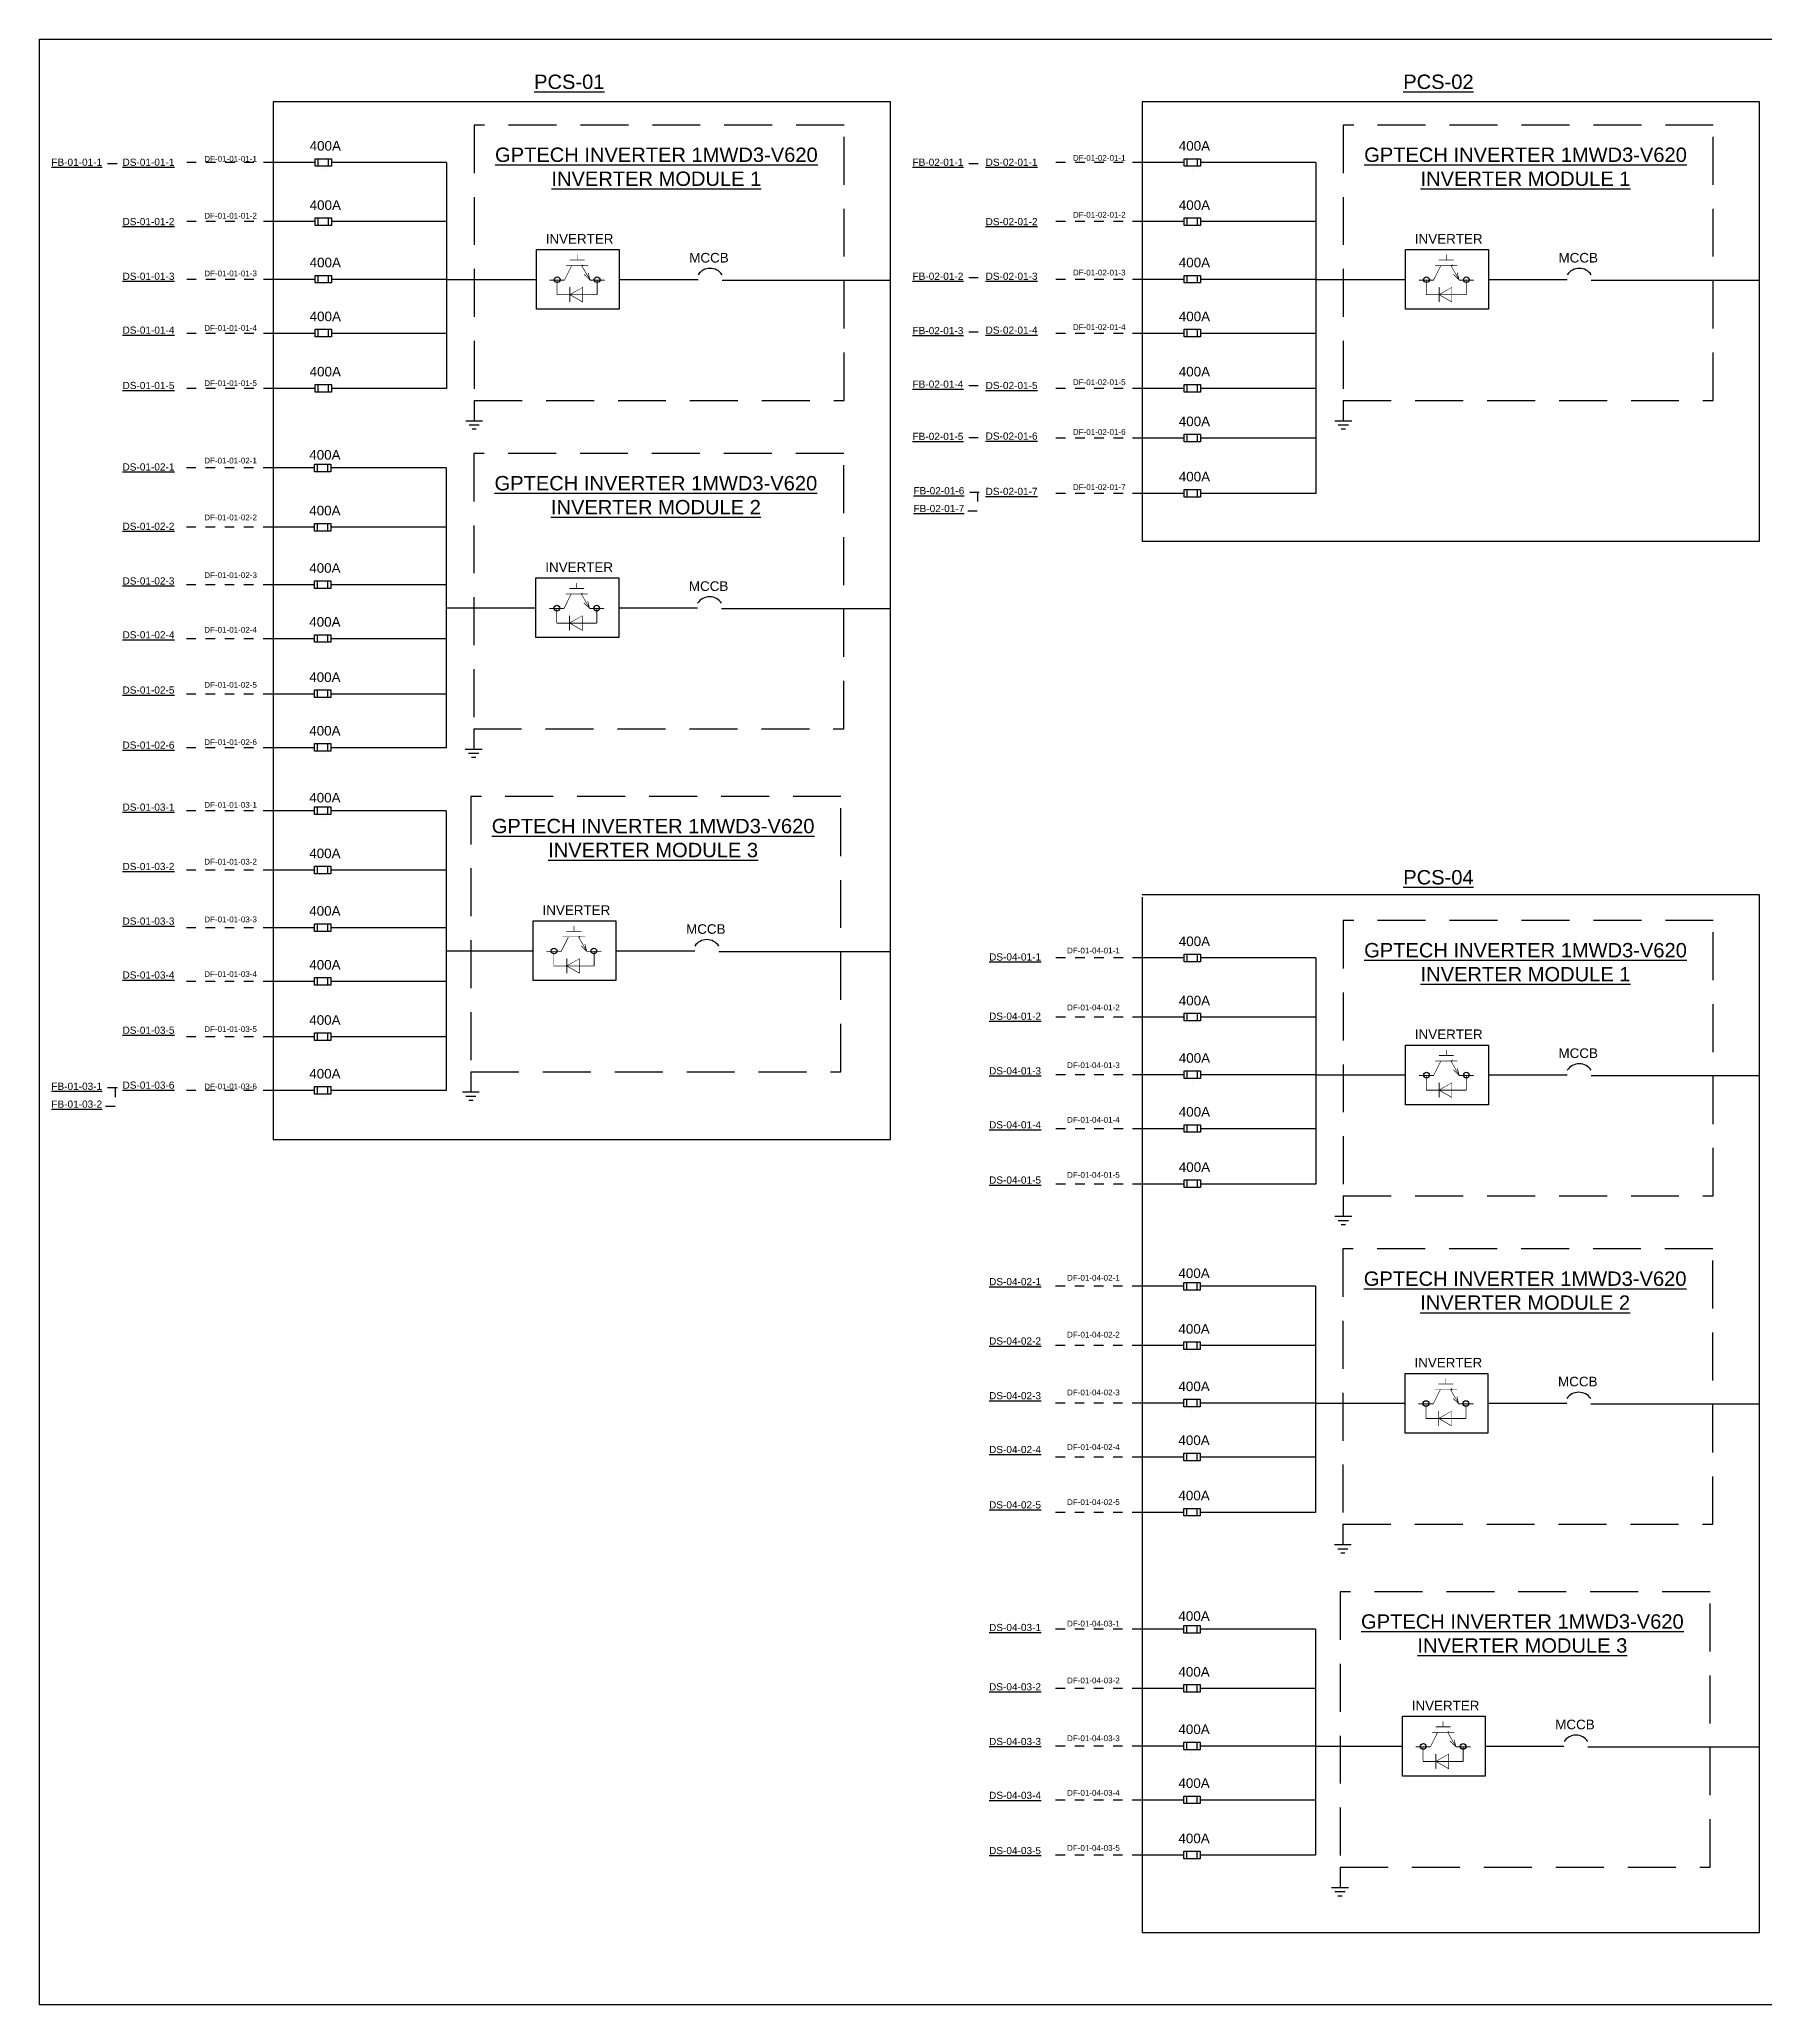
# Model space of a CAD drawing. Header units: inches. Extents: x -34 to 74, y -35 to 21.
# Drawn here: x 43.22 to 61.21, y 0 to 20.5 of the extents above; entities that cross this region are included whole.
import ezdxf

# ---------------------------------------------------------------- set-up
doc = ezdxf.new("R2010")
doc.units = ezdxf.units.IN
doc.header["$MEASUREMENT"] = 0
for name, pattern in [('DASHED', [0.75, 0.5, -0.25]), ('DASHED2', [0.375, 0.25, -0.125]), ('HIDDEN4', [0.0935, 0.0625, -0.031])]:
    doc.linetypes.add(name, pattern=pattern)
for name, color, linetype in [('E-CABL', 131, 'HIDDEN4'), ('E-ELEC-BRDR', 171, 'DASHED2'), ('E-HVMV-EQUP', 91, 'Continuous'), ('E-LV-BUS', 31, 'Continuous'), ('E-LV-EQUP', 211, 'Continuous'), ('G-ANNO-TEXT', 1, 'Continuous')]:
    doc.layers.add(name, color=color, linetype=linetype)
doc.styles.add('NEI-A', font='arial.ttf')

# ---------------------------------------------------------------- blocks, each defined once
blk = doc.blocks.new('*U9')
at = {"color": 0}
for points in [[(0, 0), (0, -0.144)], [(-0.06, -0.144), (0.06, -0.144)], [(-0.036, -0.174), (0.036, -0.174)], [(-0.015, -0.203), (0.015, -0.203)]]:
    blk.add_lwpolyline(points, dxfattribs=at)
blk = doc.blocks.new('*U11')
at = {"layer": 'Defpoints', "color": 2}
for p, q in [((-0.137, 0.114), (-0.137, 0.114)), ((-0.137, -0.114), (-0.137, -0.114))]:
    blk.add_line(p, q, dxfattribs=at)
at = {"layer": 'E-HVMV-EQUP', "color": 0}
for p, q in [((-0.223, -0.064), (-0.223, 0.064)), ((-0.05, -0.064), (-0.05, 0.064))]:
    blk.add_line(p, q, dxfattribs=at)
blk.add_lwpolyline([(0, 0.064), (0, -0.064), (-0.273, -0.064), (-0.273, 0.064)], close=True, dxfattribs=at)

msp = doc.modelspace()

# ---------------------------------------------------------------- hatches: boundary and pattern name
at = {"layer": 'E-LV-EQUP'}
for points in [[(48.828, 18.254), (48.828, 18.199), (48.83, 18.193), (48.833, 18.199), (48.833, 18.254), (48.83, 18.257)], [(57.891, 18.254), (57.891, 18.199), (57.894, 18.193), (57.897, 18.199), (57.897, 18.254), (57.894, 18.257)], [(48.772, 18.143), (48.695, 17.99), (48.698, 17.984), (48.701, 17.987), (48.778, 18.14), (48.775, 18.143)], [(48.945, 18.143), (48.716, 18.143), (48.713, 18.14), (48.716, 18.137), (48.945, 18.137), (48.948, 18.14)], [(48.907, 18.202), (48.754, 18.202), (48.751, 18.199), (48.754, 18.193), (48.907, 18.193), (48.91, 18.199)], [(48.874, 18.14), (48.963, 17.987), (48.966, 17.984), (48.969, 17.99), (48.88, 18.143), (48.877, 18.143)], [(48.904, 18.043), (48.963, 17.987), (48.966, 17.987), (48.966, 17.99), (48.91, 18.049), (48.904, 18.049)], [(48.942, 18.063), (48.96, 17.987), (48.966, 17.984), (48.969, 17.99), (48.948, 18.066), (48.945, 18.066)], [(57.835, 18.143), (57.758, 17.99), (57.761, 17.984), (57.764, 17.987), (57.841, 18.14), (57.838, 18.143)], [(58.008, 18.143), (57.779, 18.143), (57.776, 18.14), (57.779, 18.137), (58.008, 18.137), (58.011, 18.14)], [(57.97, 18.202), (57.817, 18.202), (57.814, 18.199), (57.817, 18.193), (57.97, 18.193), (57.973, 18.199)], [(57.938, 18.14), (58.026, 17.987), (58.029, 17.984), (58.032, 17.99), (57.943, 18.143), (57.941, 18.143)], [(57.967, 18.043), (58.026, 17.987), (58.029, 17.987), (58.029, 17.99), (57.973, 18.049), (57.967, 18.049)], [(58.005, 18.063), (58.023, 17.987), (58.029, 17.984), (58.032, 17.99), (58.011, 18.066), (58.008, 18.066)], [(48.546, 17.984), (48.698, 17.984), (48.701, 17.987), (48.698, 17.993), (48.546, 17.993), (48.542, 17.987)], [(48.625, 17.837), (48.625, 17.987), (48.622, 17.993), (48.619, 17.987), (48.619, 17.837), (48.622, 17.832)], [(48.622, 17.832), (48.754, 17.832), (48.76, 17.837), (48.754, 17.84), (48.622, 17.84), (48.619, 17.837)], [(48.716, 17.832), (48.907, 17.832), (48.91, 17.837), (48.907, 17.84), (48.716, 17.84), (48.713, 17.837)], [(48.751, 17.914), (48.751, 17.761), (48.754, 17.758), (48.76, 17.761), (48.76, 17.914), (48.754, 17.917)], [(48.757, 17.834), (48.889, 17.911), (48.892, 17.914), (48.886, 17.914), (48.754, 17.84), (48.751, 17.834)], [(48.754, 17.834), (48.886, 17.758), (48.892, 17.758), (48.889, 17.764), (48.757, 17.84), (48.751, 17.837)], [(48.886, 17.914), (48.886, 17.761), (48.889, 17.758), (48.892, 17.761), (48.892, 17.914), (48.889, 17.917)], [(48.907, 17.832), (49.039, 17.832), (49.045, 17.837), (49.039, 17.84), (48.907, 17.84), (48.904, 17.837)], [(48.966, 17.984), (49.115, 17.984), (49.121, 17.987), (49.115, 17.993), (48.966, 17.993), (48.96, 17.987)], [(49.045, 17.837), (49.045, 17.987), (49.039, 17.993), (49.036, 17.987), (49.036, 17.837), (49.039, 17.832)], [(57.609, 17.984), (57.761, 17.984), (57.764, 17.987), (57.761, 17.993), (57.609, 17.993), (57.606, 17.987)], [(57.688, 17.837), (57.688, 17.987), (57.685, 17.993), (57.682, 17.987), (57.682, 17.837), (57.685, 17.832)], [(57.685, 17.832), (57.817, 17.832), (57.823, 17.837), (57.817, 17.84), (57.685, 17.84), (57.682, 17.837)], [(57.779, 17.832), (57.97, 17.832), (57.973, 17.837), (57.97, 17.84), (57.779, 17.84), (57.776, 17.837)], [(57.814, 17.914), (57.814, 17.761), (57.817, 17.758), (57.823, 17.761), (57.823, 17.914), (57.817, 17.917)], [(57.82, 17.834), (57.952, 17.911), (57.955, 17.914), (57.949, 17.914), (57.817, 17.84), (57.814, 17.834)], [(57.817, 17.834), (57.949, 17.758), (57.955, 17.758), (57.952, 17.764), (57.82, 17.84), (57.814, 17.837)], [(57.949, 17.914), (57.949, 17.761), (57.952, 17.758), (57.955, 17.761), (57.955, 17.914), (57.952, 17.917)], [(57.97, 17.832), (58.102, 17.832), (58.108, 17.837), (58.102, 17.84), (57.97, 17.84), (57.967, 17.837)], [(58.029, 17.984), (58.179, 17.984), (58.184, 17.987), (58.179, 17.993), (58.029, 17.993), (58.023, 17.987)], [(58.108, 17.837), (58.108, 17.987), (58.102, 17.993), (58.099, 17.987), (58.099, 17.837), (58.102, 17.832)], [(48.903, 14.776), (48.75, 14.776), (48.747, 14.773), (48.75, 14.767), (48.903, 14.767), (48.906, 14.773)], [(48.823, 14.829), (48.823, 14.773), (48.826, 14.767), (48.829, 14.773), (48.829, 14.829), (48.826, 14.832)], [(48.541, 14.559), (48.694, 14.559), (48.697, 14.562), (48.694, 14.568), (48.541, 14.568), (48.538, 14.562)], [(48.62, 14.412), (48.62, 14.562), (48.618, 14.568), (48.615, 14.562), (48.615, 14.412), (48.618, 14.406)], [(48.767, 14.717), (48.691, 14.565), (48.694, 14.559), (48.697, 14.562), (48.773, 14.715), (48.77, 14.717)], [(48.941, 14.717), (48.712, 14.717), (48.709, 14.715), (48.712, 14.712), (48.941, 14.712), (48.944, 14.715)], [(48.87, 14.715), (48.958, 14.562), (48.961, 14.559), (48.964, 14.565), (48.876, 14.717), (48.873, 14.717)], [(48.9, 14.618), (48.958, 14.562), (48.961, 14.562), (48.961, 14.565), (48.906, 14.623), (48.9, 14.623)], [(48.938, 14.638), (48.955, 14.562), (48.961, 14.559), (48.964, 14.565), (48.944, 14.641), (48.941, 14.641)], [(48.961, 14.559), (49.111, 14.559), (49.117, 14.562), (49.111, 14.568), (48.961, 14.568), (48.955, 14.562)], [(49.041, 14.412), (49.041, 14.562), (49.035, 14.568), (49.032, 14.562), (49.032, 14.412), (49.035, 14.406)], [(48.618, 14.406), (48.75, 14.406), (48.756, 14.412), (48.75, 14.415), (48.618, 14.415), (48.615, 14.412)], [(48.712, 14.406), (48.903, 14.406), (48.906, 14.412), (48.903, 14.415), (48.712, 14.415), (48.709, 14.412)], [(48.747, 14.488), (48.747, 14.336), (48.75, 14.333), (48.756, 14.336), (48.756, 14.488), (48.75, 14.491)], [(48.753, 14.409), (48.885, 14.485), (48.888, 14.488), (48.882, 14.488), (48.75, 14.415), (48.747, 14.409)], [(48.75, 14.409), (48.882, 14.333), (48.888, 14.333), (48.885, 14.339), (48.753, 14.415), (48.747, 14.412)], [(48.882, 14.488), (48.882, 14.336), (48.885, 14.333), (48.888, 14.336), (48.888, 14.488), (48.885, 14.491)], [(48.903, 14.406), (49.035, 14.406), (49.041, 14.412), (49.035, 14.415), (48.903, 14.415), (48.9, 14.412)], [(48.738, 11.141), (48.662, 10.988), (48.665, 10.982), (48.668, 10.985), (48.744, 11.138), (48.741, 11.141)], [(48.912, 11.141), (48.683, 11.141), (48.68, 11.138), (48.683, 11.135), (48.912, 11.135), (48.915, 11.138)], [(48.874, 11.2), (48.721, 11.2), (48.718, 11.197), (48.721, 11.191), (48.874, 11.191), (48.877, 11.197)], [(48.794, 11.252), (48.794, 11.197), (48.797, 11.191), (48.8, 11.197), (48.8, 11.252), (48.797, 11.255)], [(48.841, 11.138), (48.929, 10.985), (48.932, 10.982), (48.935, 10.988), (48.847, 11.141), (48.844, 11.141)], [(48.512, 10.982), (48.665, 10.982), (48.668, 10.985), (48.665, 10.991), (48.512, 10.991), (48.509, 10.985)], [(48.591, 10.835), (48.591, 10.985), (48.588, 10.991), (48.586, 10.985), (48.586, 10.835), (48.588, 10.83)], [(48.718, 10.912), (48.718, 10.759), (48.721, 10.756), (48.727, 10.759), (48.727, 10.912), (48.721, 10.915)], [(48.724, 10.832), (48.856, 10.909), (48.859, 10.912), (48.853, 10.912), (48.721, 10.838), (48.718, 10.832)], [(48.853, 10.912), (48.853, 10.759), (48.856, 10.756), (48.859, 10.759), (48.859, 10.912), (48.856, 10.915)], [(48.871, 11.041), (48.929, 10.985), (48.932, 10.985), (48.932, 10.988), (48.877, 11.047), (48.871, 11.047)], [(48.909, 11.061), (48.926, 10.985), (48.932, 10.982), (48.935, 10.988), (48.915, 11.064), (48.912, 11.064)], [(48.932, 10.982), (49.082, 10.982), (49.088, 10.985), (49.082, 10.991), (48.932, 10.991), (48.926, 10.985)], [(49.012, 10.835), (49.012, 10.985), (49.006, 10.991), (49.003, 10.985), (49.003, 10.835), (49.006, 10.83)], [(48.588, 10.83), (48.721, 10.83), (48.727, 10.835), (48.721, 10.838), (48.588, 10.838), (48.586, 10.835)], [(48.683, 10.83), (48.874, 10.83), (48.877, 10.835), (48.874, 10.838), (48.683, 10.838), (48.68, 10.835)], [(48.721, 10.832), (48.853, 10.756), (48.859, 10.756), (48.856, 10.762), (48.724, 10.838), (48.718, 10.835)], [(48.874, 10.83), (49.006, 10.83), (49.012, 10.835), (49.006, 10.838), (48.874, 10.838), (48.871, 10.835)], [(57.835, 9.846), (57.758, 9.693), (57.761, 9.687), (57.764, 9.69), (57.841, 9.843), (57.838, 9.846)], [(58.008, 9.846), (57.779, 9.846), (57.776, 9.843), (57.779, 9.84), (58.008, 9.84), (58.011, 9.843)], [(57.97, 9.905), (57.817, 9.905), (57.814, 9.902), (57.817, 9.896), (57.97, 9.896), (57.973, 9.902)], [(57.891, 9.957), (57.891, 9.902), (57.894, 9.896), (57.897, 9.902), (57.897, 9.957), (57.894, 9.96)], [(57.938, 9.843), (58.026, 9.69), (58.029, 9.687), (58.032, 9.693), (57.943, 9.846), (57.941, 9.846)], [(57.609, 9.687), (57.761, 9.687), (57.764, 9.69), (57.761, 9.696), (57.609, 9.696), (57.606, 9.69)], [(57.688, 9.54), (57.688, 9.69), (57.685, 9.696), (57.682, 9.69), (57.682, 9.54), (57.685, 9.535)], [(57.967, 9.746), (58.026, 9.69), (58.029, 9.69), (58.029, 9.693), (57.973, 9.752), (57.967, 9.752)], [(58.005, 9.766), (58.023, 9.69), (58.029, 9.687), (58.032, 9.693), (58.011, 9.769), (58.008, 9.769)], [(58.029, 9.687), (58.179, 9.687), (58.184, 9.69), (58.179, 9.696), (58.029, 9.696), (58.023, 9.69)], [(58.108, 9.54), (58.108, 9.69), (58.102, 9.696), (58.099, 9.69), (58.099, 9.54), (58.102, 9.535)], [(57.685, 9.535), (57.817, 9.535), (57.823, 9.54), (57.817, 9.543), (57.685, 9.543), (57.682, 9.54)], [(57.779, 9.535), (57.97, 9.535), (57.973, 9.54), (57.97, 9.543), (57.779, 9.543), (57.776, 9.54)], [(57.814, 9.617), (57.814, 9.464), (57.817, 9.461), (57.823, 9.464), (57.823, 9.617), (57.817, 9.62)], [(57.82, 9.537), (57.952, 9.614), (57.955, 9.617), (57.949, 9.617), (57.817, 9.543), (57.814, 9.537)], [(57.817, 9.537), (57.949, 9.461), (57.955, 9.461), (57.952, 9.467), (57.82, 9.543), (57.814, 9.54)], [(57.949, 9.617), (57.949, 9.464), (57.952, 9.461), (57.955, 9.464), (57.955, 9.617), (57.952, 9.62)], [(57.97, 9.535), (58.102, 9.535), (58.108, 9.54), (58.102, 9.543), (57.97, 9.543), (57.967, 9.54)], [(57.83, 6.42), (57.754, 6.268), (57.757, 6.262), (57.76, 6.265), (57.836, 6.418), (57.833, 6.42)], [(58.004, 6.42), (57.775, 6.42), (57.772, 6.418), (57.775, 6.415), (58.004, 6.415), (58.007, 6.418)], [(57.966, 6.479), (57.813, 6.479), (57.81, 6.476), (57.813, 6.47), (57.966, 6.47), (57.969, 6.476)], [(57.886, 6.532), (57.886, 6.476), (57.889, 6.47), (57.892, 6.476), (57.892, 6.532), (57.889, 6.535)], [(57.933, 6.418), (58.021, 6.265), (58.024, 6.262), (58.027, 6.268), (57.939, 6.42), (57.936, 6.42)], [(57.604, 6.262), (57.757, 6.262), (57.76, 6.265), (57.757, 6.271), (57.604, 6.271), (57.601, 6.265)], [(57.684, 6.115), (57.684, 6.265), (57.681, 6.271), (57.678, 6.265), (57.678, 6.115), (57.681, 6.109)], [(57.81, 6.191), (57.81, 6.039), (57.813, 6.036), (57.819, 6.039), (57.819, 6.191), (57.813, 6.194)], [(57.816, 6.112), (57.948, 6.188), (57.951, 6.191), (57.945, 6.191), (57.813, 6.118), (57.81, 6.112)], [(57.945, 6.191), (57.945, 6.039), (57.948, 6.036), (57.951, 6.039), (57.951, 6.191), (57.948, 6.194)], [(57.963, 6.321), (58.021, 6.265), (58.024, 6.265), (58.024, 6.268), (57.969, 6.326), (57.963, 6.326)], [(58.001, 6.341), (58.019, 6.265), (58.024, 6.262), (58.027, 6.268), (58.007, 6.344), (58.004, 6.344)], [(58.024, 6.262), (58.174, 6.262), (58.18, 6.265), (58.174, 6.271), (58.024, 6.271), (58.019, 6.265)], [(58.104, 6.115), (58.104, 6.265), (58.098, 6.271), (58.095, 6.265), (58.095, 6.115), (58.098, 6.109)], [(57.681, 6.109), (57.813, 6.109), (57.819, 6.115), (57.813, 6.118), (57.681, 6.118), (57.678, 6.115)], [(57.775, 6.109), (57.966, 6.109), (57.969, 6.115), (57.966, 6.118), (57.775, 6.118), (57.772, 6.115)], [(57.813, 6.112), (57.945, 6.036), (57.951, 6.036), (57.948, 6.042), (57.816, 6.118), (57.81, 6.115)], [(57.966, 6.109), (58.098, 6.109), (58.104, 6.115), (58.098, 6.118), (57.966, 6.118), (57.963, 6.115)], [(57.937, 2.903), (57.784, 2.903), (57.781, 2.9), (57.784, 2.894), (57.937, 2.894), (57.94, 2.9)], [(57.857, 2.955), (57.857, 2.9), (57.86, 2.894), (57.863, 2.9), (57.863, 2.955), (57.86, 2.958)], [(57.575, 2.685), (57.728, 2.685), (57.731, 2.688), (57.728, 2.694), (57.575, 2.694), (57.572, 2.688)], [(57.655, 2.538), (57.655, 2.688), (57.652, 2.694), (57.649, 2.688), (57.649, 2.538), (57.652, 2.533)], [(57.801, 2.844), (57.725, 2.691), (57.728, 2.685), (57.731, 2.688), (57.807, 2.841), (57.804, 2.844)], [(57.975, 2.844), (57.746, 2.844), (57.743, 2.841), (57.746, 2.838), (57.975, 2.838), (57.978, 2.841)], [(57.904, 2.841), (57.992, 2.688), (57.995, 2.685), (57.998, 2.691), (57.91, 2.844), (57.907, 2.844)], [(57.934, 2.744), (57.992, 2.688), (57.995, 2.688), (57.995, 2.691), (57.94, 2.75), (57.934, 2.75)], [(57.972, 2.764), (57.99, 2.688), (57.995, 2.685), (57.998, 2.691), (57.978, 2.767), (57.975, 2.767)], [(57.995, 2.685), (58.145, 2.685), (58.151, 2.688), (58.145, 2.694), (57.995, 2.694), (57.99, 2.688)], [(58.075, 2.538), (58.075, 2.688), (58.069, 2.694), (58.066, 2.688), (58.066, 2.538), (58.069, 2.533)], [(57.652, 2.533), (57.784, 2.533), (57.79, 2.538), (57.784, 2.541), (57.652, 2.541), (57.649, 2.538)], [(57.746, 2.533), (57.937, 2.533), (57.94, 2.538), (57.937, 2.541), (57.746, 2.541), (57.743, 2.538)], [(57.781, 2.615), (57.781, 2.462), (57.784, 2.459), (57.79, 2.462), (57.79, 2.615), (57.784, 2.618)], [(57.787, 2.535), (57.919, 2.612), (57.922, 2.615), (57.916, 2.615), (57.784, 2.541), (57.781, 2.535)], [(57.784, 2.535), (57.916, 2.459), (57.922, 2.459), (57.919, 2.465), (57.787, 2.541), (57.781, 2.538)], [(57.916, 2.615), (57.916, 2.462), (57.919, 2.459), (57.922, 2.462), (57.922, 2.615), (57.919, 2.618)], [(57.937, 2.533), (58.069, 2.533), (58.075, 2.538), (58.069, 2.541), (57.937, 2.541), (57.934, 2.538)]]:
    msp.add_hatch(color=256, dxfattribs=at).paths.add_polyline_path(points)

# ---------------------------------------------------------------- linework, layer by layer
at = {"layer": 'Defpoints', "color": 5}
msp.add_lwpolyline([(43.223, 20.5), (74.218, 20.5), (74.218, 0), (43.223, 0)], close=True, dxfattribs=at)
at = {"layer": 'E-CABL'}
for p, q in [((45.66, 19.215), (44.713, 19.215)), ((54.723, 19.215), (53.776, 19.215)), ((45.66, 18.598), (44.713, 18.598)), ((54.723, 18.598), (53.776, 18.598)), ((45.66, 17.996), (44.713, 17.996)), ((54.723, 17.996), (53.776, 17.996)), ((45.66, 17.433), (44.713, 17.433)), ((54.723, 17.433), (53.776, 17.433)), ((45.66, 16.857), (44.713, 16.857)), ((54.723, 16.857), (53.776, 16.857)), ((54.723, 16.339), (53.776, 16.339)), ((45.656, 16.029), (44.708, 16.029)), ((54.723, 15.762), (53.776, 15.762)), ((45.656, 15.411), (44.708, 15.411)), ((45.656, 14.81), (44.708, 14.81)), ((45.656, 14.247), (44.708, 14.247)), ((45.656, 13.671), (44.708, 13.671)), ((45.656, 13.111), (44.708, 13.111)), ((45.656, 12.453), (44.708, 12.453)), ((45.656, 11.835), (44.708, 11.835)), ((45.656, 11.233), (44.708, 11.233)), ((54.723, 10.918), (53.776, 10.918)), ((45.656, 10.671), (44.708, 10.671)), ((54.723, 10.301), (53.776, 10.301)), ((45.656, 10.094), (44.708, 10.094)), ((54.723, 9.699), (53.776, 9.699)), ((45.656, 9.535), (44.708, 9.535)), ((54.723, 9.136), (53.776, 9.136)), ((54.723, 8.56), (53.776, 8.56)), ((54.719, 7.493), (53.772, 7.493)), ((54.719, 6.875), (53.772, 6.875)), ((54.719, 6.273), (53.772, 6.273)), ((54.719, 5.711), (53.772, 5.711)), ((54.719, 5.135), (53.772, 5.135)), ((54.719, 3.916), (53.772, 3.916)), ((54.719, 3.299), (53.772, 3.299)), ((54.719, 2.697), (53.772, 2.697)), ((54.719, 2.134), (53.772, 2.134)), ((54.719, 1.558), (53.772, 1.558))]:
    msp.add_line(p, q, dxfattribs=at)
at = {"layer": 'E-CABL', "flags": 128}
for points in [[(43.933, 19.204), (44.069, 19.204)], [(52.914, 19.204), (53.049, 19.204)], [(52.914, 18.016), (53.049, 18.016)], [(52.914, 17.449), (53.049, 17.449)], [(52.914, 16.89), (53.049, 16.89)], [(52.914, 16.345), (53.049, 16.345)], [(53.005, 15.778), (53.005, 15.58), (52.9, 15.58)], [(52.924, 15.778), (53.059, 15.778)], [(44.015, 9.566), (44.015, 9.368), (43.91, 9.368)], [(43.933, 9.566), (44.069, 9.566)]]:
    msp.add_lwpolyline(points, dxfattribs=at)
at = {"layer": 'E-ELEC-BRDR', "linetype": 'DASHED'}
for points in [[(51.615, 16.733), (51.615, 19.605), (47.757, 19.605), (47.757, 16.733)], [(60.678, 16.733), (60.678, 19.605), (56.82, 19.605), (56.82, 16.733)], [(51.611, 13.308), (51.611, 16.18), (47.752, 16.18), (47.752, 13.308)], [(51.582, 9.731), (51.582, 12.603), (47.723, 12.603), (47.723, 9.731)], [(60.678, 8.436), (60.678, 11.308), (56.82, 11.308), (56.82, 8.436)], [(60.674, 5.011), (60.674, 7.883), (56.815, 7.883), (56.815, 5.011)], [(60.645, 1.434), (60.645, 4.306), (56.786, 4.306), (56.786, 1.434)]]:
    msp.add_lwpolyline(points, close=True, dxfattribs=at)
at = {"layer": 'E-ELEC-BRDR', "linetype": 'Continuous'}
for points in [[(48.406, 18.307), (49.27, 18.307), (49.27, 17.684), (48.406, 17.684)], [(57.469, 18.307), (58.333, 18.307), (58.333, 17.684), (57.469, 17.684)], [(48.401, 14.882), (49.265, 14.882), (49.265, 14.259), (48.401, 14.259)], [(48.372, 11.305), (49.236, 11.305), (49.236, 10.682), (48.372, 10.682)], [(57.469, 10.01), (58.333, 10.01), (58.333, 9.387), (57.469, 9.387)], [(57.465, 6.585), (58.328, 6.585), (58.328, 5.962), (57.465, 5.962)], [(57.436, 3.008), (58.299, 3.008), (58.299, 2.385), (57.436, 2.385)]]:
    msp.add_lwpolyline(points, close=True, dxfattribs=at)
at = {"layer": 'E-HVMV-EQUP'}
for p, q in [((45.66, 19.849), (45.66, 19.678)), ((54.723, 19.849), (54.723, 19.678)), ((54.723, 11.552), (54.723, 11.381))]:
    msp.add_line(p, q, dxfattribs=at)
at = {"layer": 'E-HVMV-EQUP', "flags": 128}
for points in [[(45.66, 19.678), (45.66, 9.026), (52.098, 9.026), (52.098, 19.849), (45.66, 19.849)], [(54.723, 19.678), (54.723, 15.265), (61.161, 15.265), (61.161, 19.849), (54.723, 19.849)], [(54.723, 11.406), (54.723, 0.754), (61.161, 0.754), (61.161, 11.577), (54.723, 11.577)]]:
    msp.add_lwpolyline(points, dxfattribs=at)
at = {"layer": 'E-HVMV-EQUP'}
for centre in [(50.217, 17.961), (59.28, 17.961), (50.212, 14.535), (50.183, 10.959), (59.28, 9.664), (59.275, 6.238), (59.246, 2.662)]:
    msp.add_arc(centre, 0.15, 33.7664, 146.2336, dxfattribs=at)
at = {"layer": 'E-LV-BUS'}
for p, q in [((46.098, 19.215), (45.66, 19.215)), ((47.47, 19.215), (46.268, 19.215)), ((47.47, 19.215), (47.47, 16.857)), ((55.161, 19.215), (54.723, 19.215)), ((56.533, 19.215), (55.331, 19.215)), ((56.533, 19.215), (56.533, 15.762)), ((46.098, 18.598), (45.66, 18.598)), ((47.47, 18.598), (46.268, 18.598)), ((55.161, 18.598), (54.723, 18.598)), ((56.533, 18.598), (55.331, 18.598)), ((46.098, 17.996), (45.66, 17.996)), ((47.47, 17.996), (46.268, 17.996)), ((55.161, 17.996), (54.723, 17.996)), ((56.533, 17.996), (55.331, 17.996)), ((46.098, 17.433), (45.66, 17.433)), ((47.47, 17.433), (46.268, 17.433)), ((55.161, 17.433), (54.723, 17.433)), ((56.533, 17.433), (55.331, 17.433)), ((46.098, 16.857), (45.66, 16.857)), ((47.47, 16.857), (46.268, 16.857)), ((55.161, 16.857), (54.723, 16.857)), ((56.533, 16.857), (55.331, 16.857)), ((55.161, 16.339), (54.723, 16.339)), ((56.533, 16.339), (55.331, 16.339)), ((46.094, 16.029), (45.656, 16.029)), ((47.466, 16.029), (46.263, 16.029)), ((47.466, 16.029), (47.466, 13.111)), ((55.161, 15.762), (54.723, 15.762)), ((56.533, 15.762), (55.331, 15.762)), ((46.094, 15.411), (45.656, 15.411)), ((47.466, 15.411), (46.263, 15.411)), ((46.094, 14.81), (45.656, 14.81)), ((47.466, 14.81), (46.263, 14.81)), ((46.094, 14.247), (45.656, 14.247)), ((47.466, 14.247), (46.263, 14.247)), ((46.094, 13.671), (45.656, 13.671)), ((47.466, 13.671), (46.263, 13.671)), ((46.094, 13.111), (45.656, 13.111)), ((47.466, 13.111), (46.263, 13.111)), ((46.094, 12.453), (45.656, 12.453)), ((47.466, 12.453), (46.263, 12.453)), ((47.466, 12.453), (47.466, 9.535)), ((46.094, 11.835), (45.656, 11.835)), ((47.466, 11.835), (46.263, 11.835)), ((46.094, 11.233), (45.656, 11.233)), ((47.466, 11.233), (46.263, 11.233)), ((55.161, 10.918), (54.723, 10.918)), ((56.533, 10.918), (55.331, 10.918)), ((56.533, 10.918), (56.533, 8.56)), ((46.094, 10.671), (45.656, 10.671)), ((47.466, 10.671), (46.263, 10.671)), ((55.161, 10.301), (54.723, 10.301)), ((56.533, 10.301), (55.331, 10.301)), ((46.094, 10.094), (45.656, 10.094)), ((47.466, 10.094), (46.263, 10.094)), ((55.161, 9.699), (54.723, 9.699)), ((56.533, 9.699), (55.331, 9.699)), ((46.094, 9.535), (45.656, 9.535)), ((47.466, 9.535), (46.263, 9.535)), ((55.161, 9.136), (54.723, 9.136)), ((56.533, 9.136), (55.331, 9.136)), ((55.161, 8.56), (54.723, 8.56)), ((56.533, 8.56), (55.331, 8.56)), ((55.157, 7.493), (54.719, 7.493)), ((56.529, 7.493), (55.326, 7.493)), ((56.529, 7.493), (56.529, 5.135)), ((55.157, 6.875), (54.719, 6.875)), ((56.529, 6.875), (55.326, 6.875)), ((55.157, 6.273), (54.719, 6.273)), ((56.529, 6.273), (55.326, 6.273)), ((55.157, 5.711), (54.719, 5.711)), ((56.529, 5.711), (55.326, 5.711)), ((55.157, 5.135), (54.719, 5.135)), ((56.529, 5.135), (55.326, 5.135)), ((55.157, 3.916), (54.719, 3.916)), ((56.529, 3.916), (55.326, 3.916)), ((56.529, 3.916), (56.529, 1.558)), ((55.157, 3.299), (54.719, 3.299)), ((56.529, 3.299), (55.326, 3.299)), ((55.157, 2.697), (54.719, 2.697)), ((56.529, 2.697), (55.326, 2.697)), ((55.157, 2.134), (54.719, 2.134)), ((56.529, 2.134), (55.326, 2.134)), ((55.157, 1.558), (54.719, 1.558)), ((56.529, 1.558), (55.326, 1.558))]:
    msp.add_line(p, q, dxfattribs=at)
at = {"layer": 'E-LV-BUS', "flags": 128}
for points in [[(47.47, 17.996), (48.406, 17.996)], [(49.27, 17.996), (50.092, 17.996)], [(50.342, 17.989), (52.098, 17.989)], [(56.533, 17.996), (57.469, 17.996)], [(58.333, 17.996), (59.155, 17.996)], [(59.405, 17.989), (61.161, 17.989)], [(47.466, 14.57), (48.401, 14.57)], [(49.265, 14.57), (50.087, 14.57)], [(50.337, 14.563), (52.098, 14.563)], [(47.466, 10.994), (48.372, 10.994)], [(49.236, 10.994), (50.058, 10.994)], [(50.308, 10.987), (52.098, 10.987)], [(56.533, 9.699), (57.469, 9.699)], [(58.333, 9.699), (59.155, 9.699)], [(59.405, 9.692), (61.161, 9.692)], [(56.529, 6.273), (57.465, 6.273)], [(58.328, 6.273), (59.15, 6.273)], [(59.4, 6.266), (61.161, 6.266)], [(56.529, 2.697), (57.436, 2.697)], [(58.299, 2.697), (59.121, 2.697)], [(59.371, 2.69), (61.161, 2.69)]]:
    msp.add_lwpolyline(points, dxfattribs=at)
at = {"layer": 'E-LV-EQUP'}
for points in [[(48.892, 18.137), (48.895, 18.146), (48.88, 18.146), (48.886, 18.137)], [(57.955, 18.137), (57.958, 18.146), (57.943, 18.146), (57.949, 18.137)], [(48.593, 17.993), (48.593, 18.008), (48.607, 18.022), (48.625, 18.022)], [(48.625, 17.964), (48.607, 17.964), (48.593, 17.975), (48.593, 17.993)], [(48.625, 18.022), (48.639, 18.022), (48.654, 18.008), (48.654, 17.993)], [(48.654, 17.993), (48.654, 17.975), (48.639, 17.964), (48.625, 17.964)], [(49.01, 17.993), (49.01, 18.008), (49.024, 18.022), (49.039, 18.022)], [(49.039, 17.964), (49.024, 17.964), (49.01, 17.975), (49.01, 17.993)], [(49.039, 18.022), (49.057, 18.022), (49.068, 18.008), (49.068, 17.993)], [(49.068, 17.993), (49.068, 17.975), (49.057, 17.964), (49.039, 17.964)], [(57.656, 17.993), (57.656, 18.008), (57.67, 18.022), (57.688, 18.022)], [(57.688, 17.964), (57.67, 17.964), (57.656, 17.975), (57.656, 17.993)], [(57.688, 18.022), (57.703, 18.022), (57.717, 18.008), (57.717, 17.993)], [(57.717, 17.993), (57.717, 17.975), (57.703, 17.964), (57.688, 17.964)], [(58.073, 17.993), (58.073, 18.008), (58.088, 18.022), (58.102, 18.022)], [(58.102, 17.964), (58.088, 17.964), (58.073, 17.975), (58.073, 17.993)], [(58.102, 18.022), (58.12, 18.022), (58.132, 18.008), (58.132, 17.993)], [(58.132, 17.993), (58.132, 17.975), (58.12, 17.964), (58.102, 17.964)], [(48.588, 14.568), (48.588, 14.582), (48.603, 14.597), (48.62, 14.597)], [(48.62, 14.538), (48.603, 14.538), (48.588, 14.55), (48.588, 14.568)], [(48.62, 14.597), (48.635, 14.597), (48.65, 14.582), (48.65, 14.568)], [(48.65, 14.568), (48.65, 14.55), (48.635, 14.538), (48.62, 14.538)], [(48.888, 14.712), (48.891, 14.72), (48.876, 14.72), (48.882, 14.712)], [(49.005, 14.568), (49.005, 14.582), (49.02, 14.597), (49.035, 14.597)], [(49.035, 14.538), (49.02, 14.538), (49.005, 14.55), (49.005, 14.568)], [(49.035, 14.597), (49.052, 14.597), (49.064, 14.582), (49.064, 14.568)], [(49.064, 14.568), (49.064, 14.55), (49.052, 14.538), (49.035, 14.538)], [(48.859, 11.135), (48.862, 11.144), (48.847, 11.144), (48.853, 11.135)], [(48.559, 10.991), (48.559, 11.006), (48.574, 11.02), (48.591, 11.02)], [(48.591, 10.962), (48.574, 10.962), (48.559, 10.973), (48.559, 10.991)], [(48.591, 11.02), (48.606, 11.02), (48.621, 11.006), (48.621, 10.991)], [(48.621, 10.991), (48.621, 10.973), (48.606, 10.962), (48.591, 10.962)], [(48.976, 10.991), (48.976, 11.006), (48.991, 11.02), (49.006, 11.02)], [(49.006, 10.962), (48.991, 10.962), (48.976, 10.973), (48.976, 10.991)], [(49.006, 11.02), (49.023, 11.02), (49.035, 11.006), (49.035, 10.991)], [(49.035, 10.991), (49.035, 10.973), (49.023, 10.962), (49.006, 10.962)], [(57.955, 9.84), (57.958, 9.849), (57.943, 9.849), (57.949, 9.84)], [(57.656, 9.696), (57.656, 9.711), (57.67, 9.725), (57.688, 9.725)], [(57.688, 9.667), (57.67, 9.667), (57.656, 9.678), (57.656, 9.696)], [(57.688, 9.725), (57.703, 9.725), (57.717, 9.711), (57.717, 9.696)], [(57.717, 9.696), (57.717, 9.678), (57.703, 9.667), (57.688, 9.667)], [(58.073, 9.696), (58.073, 9.711), (58.088, 9.725), (58.102, 9.725)], [(58.102, 9.667), (58.088, 9.667), (58.073, 9.678), (58.073, 9.696)], [(58.102, 9.725), (58.12, 9.725), (58.132, 9.711), (58.132, 9.696)], [(58.132, 9.696), (58.132, 9.678), (58.12, 9.667), (58.102, 9.667)], [(57.951, 6.415), (57.954, 6.423), (57.939, 6.423), (57.945, 6.415)], [(57.651, 6.271), (57.651, 6.285), (57.666, 6.3), (57.684, 6.3)], [(57.684, 6.241), (57.666, 6.241), (57.651, 6.253), (57.651, 6.271)], [(57.684, 6.3), (57.698, 6.3), (57.713, 6.285), (57.713, 6.271)], [(57.713, 6.271), (57.713, 6.253), (57.698, 6.241), (57.684, 6.241)], [(58.068, 6.271), (58.068, 6.285), (58.083, 6.3), (58.098, 6.3)], [(58.098, 6.241), (58.083, 6.241), (58.068, 6.253), (58.068, 6.271)], [(58.098, 6.3), (58.116, 6.3), (58.127, 6.285), (58.127, 6.271)], [(58.127, 6.271), (58.127, 6.253), (58.116, 6.241), (58.098, 6.241)], [(57.622, 2.694), (57.622, 2.709), (57.637, 2.723), (57.655, 2.723)], [(57.655, 2.665), (57.637, 2.665), (57.622, 2.676), (57.622, 2.694)], [(57.655, 2.723), (57.669, 2.723), (57.684, 2.709), (57.684, 2.694)], [(57.684, 2.694), (57.684, 2.676), (57.669, 2.665), (57.655, 2.665)], [(57.922, 2.838), (57.925, 2.847), (57.91, 2.847), (57.916, 2.838)], [(58.039, 2.694), (58.039, 2.709), (58.054, 2.723), (58.069, 2.723)], [(58.069, 2.665), (58.054, 2.665), (58.039, 2.676), (58.039, 2.694)], [(58.069, 2.723), (58.086, 2.723), (58.098, 2.709), (58.098, 2.694)], [(58.098, 2.694), (58.098, 2.676), (58.086, 2.665), (58.069, 2.665)]]:
    msp.add_open_spline(points, degree=3, dxfattribs=at)

# ---------------------------------------------------------------- block references
at = {"xscale": 0.6198692432986993, "yscale": 0.6198692432986993, "zscale": 0.6198692432986993}
for p in [(46.268, 19.215), (55.331, 19.215), (46.268, 18.598), (55.331, 18.598), (46.268, 17.998), (55.331, 17.998), (46.268, 17.436), (55.331, 17.436), (46.268, 16.86), (55.331, 16.86), (55.331, 16.341), (46.263, 16.029), (55.331, 15.765), (46.263, 15.411), (46.263, 14.812), (46.263, 14.25), (46.263, 13.674), (46.263, 13.114), (46.263, 12.453), (46.263, 11.835), (46.263, 11.235), (55.331, 10.918), (46.263, 10.673), (55.331, 10.301), (46.263, 10.097), (55.331, 9.701), (46.263, 9.537), (55.331, 9.139), (55.331, 8.563), (55.326, 7.493), (55.326, 6.875), (55.326, 6.276), (55.326, 5.714), (55.326, 5.137), (55.326, 3.916), (55.326, 3.299), (55.326, 2.699), (55.326, 2.137), (55.326, 1.561)]:
    msp.add_blockref('*U11', p, dxfattribs=at)
at = {"layer": 'E-LV-BUS', "xscale": 1.464566179973554, "yscale": 1.464566179973554, "zscale": 1.464566179973554}
for p in [(47.757, 16.733), (56.82, 16.733), (47.752, 13.308), (47.723, 9.731), (56.82, 8.436), (56.815, 5.011), (56.786, 1.434)]:
    msp.add_blockref('*U9', p, dxfattribs=at)

# ---------------------------------------------------------------- texts
at = {"layer": 'G-ANNO-TEXT', "attachment_point": 2, "style": 'NEI-A'}
for s, insert, char_height in [('{\\LPCS-01}', (48.749, 20.132), 0.15), ('{\\LPCS-02}', (57.812, 20.132), 0.15), ('DF-01-01-01-1', (45.217, 19.284), 0.06), ('DF-01-02-01-1', (54.275, 19.293), 0.06), ('{\\LFB-01-01-1}', (43.613, 19.255), 0.075), ('{\\LDS-01-01-1}', (44.361, 19.255), 0.075), ('{\\LFB-02-01-1}', (52.593, 19.255), 0.075), ('{\\LDS-02-01-1}', (53.361, 19.255), 0.075), ('DF-01-01-01-2', (45.217, 18.69), 0.06), ('DF-01-02-01-2', (54.275, 18.7), 0.06), ('{\\LDS-01-01-2}', (44.361, 18.636), 0.075), ('{\\LDS-02-01-2}', (53.361, 18.636), 0.075), ('{\\LDS-01-01-3}', (44.361, 18.066), 0.075), ('DF-01-01-01-3', (45.217, 18.088), 0.06), ('{\\LFB-02-01-2}', (52.593, 18.066), 0.075), ('{\\LDS-02-01-3}', (53.361, 18.066), 0.075), ('DF-01-02-01-3', (54.275, 18.097), 0.06), ('{\\LDS-01-01-4}', (44.361, 17.504), 0.075), ('DF-01-01-01-4', (45.217, 17.519), 0.06), ('{\\LFB-02-01-3}', (52.593, 17.499), 0.075), ('{\\LDS-02-01-4}', (53.361, 17.504), 0.075), ('DF-01-02-01-4', (54.275, 17.528), 0.06), ('{\\LDS-01-01-5}', (44.361, 16.927), 0.075), ('DF-01-01-01-5', (45.217, 16.944), 0.06), ('{\\LFB-02-01-4}', (52.593, 16.941), 0.075), ('{\\LDS-02-01-5}', (53.361, 16.927), 0.075), ('DF-01-02-01-5', (54.275, 16.953), 0.06), ('DF-01-02-01-6', (54.275, 16.434), 0.06), ('{\\LFB-02-01-5}', (52.593, 16.396), 0.075), ('{\\LDS-02-01-6}', (53.361, 16.399), 0.075), ('{\\LDS-01-02-1}', (44.361, 16.077), 0.075), ('DF-01-01-02-1', (45.217, 16.136), 0.06), ('{\\LFB-02-01-6}', (52.603, 15.829), 0.075), ('{\\LDS-02-01-7}', (53.361, 15.822), 0.075), ('DF-01-02-01-7', (54.275, 15.859), 0.06), ('{\\LDS-01-02-2}', (44.361, 15.458), 0.075), ('DF-01-01-02-2', (45.217, 15.543), 0.06), ('{\\LDS-01-02-3}', (44.361, 14.888), 0.075), ('DF-01-01-02-3', (45.217, 14.941), 0.06), ('DF-01-01-02-4', (45.217, 14.371), 0.06), ('{\\LDS-01-02-4}', (44.361, 14.326), 0.075), ('{\\LDS-01-02-5}', (44.361, 13.75), 0.075), ('DF-01-01-02-5', (45.217, 13.797), 0.06), ('{\\LDS-01-02-6}', (44.361, 13.176), 0.075), ('DF-01-01-02-6', (45.217, 13.199), 0.06), ('{\\LDS-01-03-1}', (44.361, 12.529), 0.075), ('DF-01-01-03-1', (45.217, 12.545), 0.06), ('{\\LDS-01-03-2}', (44.361, 11.91), 0.075), ('DF-01-01-03-2', (45.217, 11.952), 0.06), ('{\\LPCS-04}', (57.812, 11.835), 0.15), ('{\\LDS-01-03-3}', (44.361, 11.34), 0.075), ('DF-01-01-03-3', (45.217, 11.35), 0.06), ('{\\LDS-04-01-1}', (53.397, 10.966), 0.075), ('DF-01-04-01-1', (54.214, 11.025), 0.06), ('{\\LDS-01-03-4}', (44.361, 10.778), 0.075), ('DF-01-01-03-4', (45.217, 10.78), 0.06), ('{\\LDS-04-01-2}', (53.397, 10.348), 0.075), ('DF-01-04-01-2', (54.214, 10.432), 0.06), ('{\\LDS-01-03-5}', (44.361, 10.202), 0.075), ('DF-01-01-03-5', (45.217, 10.206), 0.06), ('{\\LDS-04-01-3}', (53.397, 9.778), 0.075), ('DF-01-04-01-3', (54.214, 9.829), 0.06), ('{\\LFB-01-03-1}', (43.613, 9.617), 0.075), ('{\\LFB-01-03-2}', (43.613, 9.431), 0.075), ('{\\LDS-01-03-6}', (44.361, 9.629), 0.075), ('DF-01-01-03-6', (45.217, 9.608), 0.06), ('DF-01-04-01-4', (54.214, 9.26), 0.06), ('{\\LDS-04-01-4}', (53.397, 9.215), 0.075), ('{\\LDS-04-01-5}', (53.397, 8.639), 0.075), ('DF-01-04-01-5', (54.214, 8.685), 0.06), ('DF-01-04-02-1', (54.214, 7.612), 0.06), ('{\\LDS-04-02-1}', (53.397, 7.579), 0.075), ('DF-01-04-02-2', (54.214, 7.019), 0.06), ('{\\LDS-04-02-2}', (53.397, 6.96), 0.075), ('{\\LDS-04-02-3}', (53.397, 6.39), 0.075), ('DF-01-04-02-3', (54.214, 6.416), 0.06), ('{\\LDS-04-02-4}', (53.397, 5.828), 0.075), ('DF-01-04-02-4', (54.214, 5.847), 0.06), ('{\\LDS-04-02-5}', (53.397, 5.251), 0.075), ('DF-01-04-02-5', (54.214, 5.272), 0.06), ('{\\LDS-04-03-1}', (53.397, 3.972), 0.075), ('DF-01-04-03-1', (54.214, 4.005), 0.06), ('{\\LDS-04-03-2}', (53.397, 3.353), 0.075), ('DF-01-04-03-2', (54.214, 3.412), 0.06), ('{\\LDS-04-03-3}', (53.397, 2.783), 0.075), ('DF-01-04-03-3', (54.214, 2.809), 0.06), ('{\\LDS-04-03-4}', (53.397, 2.221), 0.075), ('DF-01-04-03-4', (54.214, 2.24), 0.06), ('{\\LDS-04-03-5}', (53.397, 1.645), 0.075), ('DF-01-04-03-5', (54.214, 1.665), 0.06)]:
    msp.add_mtext(s, dxfattribs=dict(at, insert=insert, char_height=char_height))
at = {"layer": 'G-ANNO-TEXT', "style": 'NEI-A'}
for s, insert, char_height, width, attachment_point in [('\\A1;\\pxqc;400A', (46.087, 19.388), 0.1, 0.23531, 4), ('{\\LGPTECH INVERTER 1MWD3-V620\\PINVERTER MODULE 1}', (49.657, 19.371), 0.15, 3.8704, 2), ('\\A1;\\pxqc;400A', (55.15, 19.388), 0.1, 0.23531, 4), ('{\\LGPTECH INVERTER 1MWD3-V620\\PINVERTER MODULE 1}', (58.72, 19.371), 0.15, 3.8704, 2), ('\\A1;\\pxqc;400A', (46.087, 18.77), 0.1, 0.23531, 4), ('\\A1;\\pxqc;400A', (55.15, 18.77), 0.1, 0.23531, 4), ('\\A1;INVERTER', (48.503, 18.419), 0.1, 0.23531, 4), ('\\A1;INVERTER', (57.566, 18.419), 0.1, 0.23531, 4), ('\\A1;\\pxqc;MCCB', (50.088, 18.221), 0.1, 0.23531, 4), ('\\A1;\\pxqc;MCCB', (59.152, 18.221), 0.1, 0.23531, 4), ('\\A1;\\pxqc;400A', (46.087, 18.171), 0.1, 0.23531, 4), ('\\A1;\\pxqc;400A', (55.15, 18.171), 0.1, 0.23531, 4), ('\\A1;\\pxqc;400A', (46.087, 17.609), 0.1, 0.23531, 4), ('\\A1;\\pxqc;400A', (55.15, 17.609), 0.1, 0.23531, 4), ('\\A1;\\pxqc;400A', (46.087, 17.033), 0.1, 0.23531, 4), ('\\A1;\\pxqc;400A', (55.15, 17.033), 0.1, 0.23531, 4), ('\\A1;\\pxqc;400A', (55.15, 16.514), 0.1, 0.23531, 4), ('\\A1;\\pxqc;400A', (46.083, 16.165), 0.1, 0.23531, 4), ('{\\LGPTECH INVERTER 1MWD3-V620\\PINVERTER MODULE 2}', (49.652, 15.945), 0.15, 3.8704, 2), ('\\A1;\\pxqc;400A', (55.15, 15.938), 0.1, 0.23531, 4), ('\\A1;\\pxqc;400A', (46.083, 15.584), 0.1, 0.23531, 4), ('{\\LFB-02-01-7}', (52.603, 15.643), 0.075, 0.51579, 2), ('\\A1;\\pxqc;400A', (46.083, 14.985), 0.1, 0.23531, 4), ('\\A1;INVERTER', (48.499, 14.994), 0.1, 0.23531, 4), ('\\A1;\\pxqc;MCCB', (50.084, 14.796), 0.1, 0.23531, 4), ('\\A1;\\pxqc;400A', (46.083, 14.423), 0.1, 0.23531, 4), ('\\A1;\\pxqc;400A', (46.083, 13.846), 0.1, 0.23531, 4), ('\\A1;\\pxqc;400A', (46.083, 13.287), 0.1, 0.23531, 4), ('\\A1;\\pxqc;400A', (46.083, 12.589), 0.1, 0.23531, 4), ('{\\LGPTECH INVERTER 1MWD3-V620\\PINVERTER MODULE 3}', (49.623, 12.369), 0.15, 3.8704, 2), ('\\A1;\\pxqc;400A', (46.083, 12.008), 0.1, 0.23531, 4), ('\\A1;\\pxqc;400A', (46.083, 11.408), 0.1, 0.23531, 4), ('\\A1;INVERTER', (48.47, 11.417), 0.1, 0.23531, 4), ('\\A1;\\pxqc;MCCB', (50.055, 11.219), 0.1, 0.23531, 4), ('\\A1;\\pxqc;400A', (55.15, 11.091), 0.1, 0.23531, 4), ('{\\LGPTECH INVERTER 1MWD3-V620\\PINVERTER MODULE 1}', (58.72, 11.074), 0.15, 3.8704, 2), ('\\A1;\\pxqc;400A', (46.083, 10.846), 0.1, 0.23531, 4), ('\\A1;\\pxqc;400A', (55.15, 10.473), 0.1, 0.23531, 4), ('\\A1;\\pxqc;400A', (46.083, 10.27), 0.1, 0.23531, 4), ('\\A1;INVERTER', (57.566, 10.122), 0.1, 0.23531, 4), ('\\A1;\\pxqc;400A', (55.15, 9.874), 0.1, 0.23531, 4), ('\\A1;\\pxqc;MCCB', (59.152, 9.924), 0.1, 0.23531, 4), ('\\A1;\\pxqc;400A', (46.083, 9.71), 0.1, 0.23531, 4), ('\\A1;\\pxqc;400A', (55.15, 9.312), 0.1, 0.23531, 4), ('\\A1;\\pxqc;400A', (55.15, 8.736), 0.1, 0.23531, 4), ('\\A1;\\pxqc;400A', (55.146, 7.629), 0.1, 0.23531, 4), ('{\\LGPTECH INVERTER 1MWD3-V620\\PINVERTER MODULE 2}', (58.716, 7.648), 0.15, 3.8704, 2), ('\\A1;\\pxqc;400A', (55.146, 7.048), 0.1, 0.23531, 4), ('\\A1;INVERTER', (57.562, 6.697), 0.1, 0.23531, 4), ('\\A1;\\pxqc;400A', (55.146, 6.449), 0.1, 0.23531, 4), ('\\A1;\\pxqc;MCCB', (59.147, 6.499), 0.1, 0.23531, 4), ('\\A1;\\pxqc;400A', (55.146, 5.887), 0.1, 0.23531, 4), ('\\A1;\\pxqc;400A', (55.146, 5.31), 0.1, 0.23531, 4), ('\\A1;\\pxqc;400A', (55.146, 4.053), 0.1, 0.23531, 4), ('{\\LGPTECH INVERTER 1MWD3-V620\\PINVERTER MODULE 3}', (58.687, 4.072), 0.15, 3.8704, 2), ('\\A1;\\pxqc;400A', (55.146, 3.471), 0.1, 0.23531, 4), ('\\A1;INVERTER', (57.533, 3.12), 0.1, 0.23531, 4), ('\\A1;\\pxqc;400A', (55.146, 2.872), 0.1, 0.23531, 4), ('\\A1;\\pxqc;MCCB', (59.118, 2.922), 0.1, 0.23531, 4), ('\\A1;\\pxqc;400A', (55.146, 2.31), 0.1, 0.23531, 4), ('\\A1;\\pxqc;400A', (55.146, 1.734), 0.1, 0.23531, 4)]:
    msp.add_mtext(s, dxfattribs=dict(at, insert=insert, char_height=char_height, width=width, attachment_point=attachment_point))

doc.saveas('drawing.dxf')
